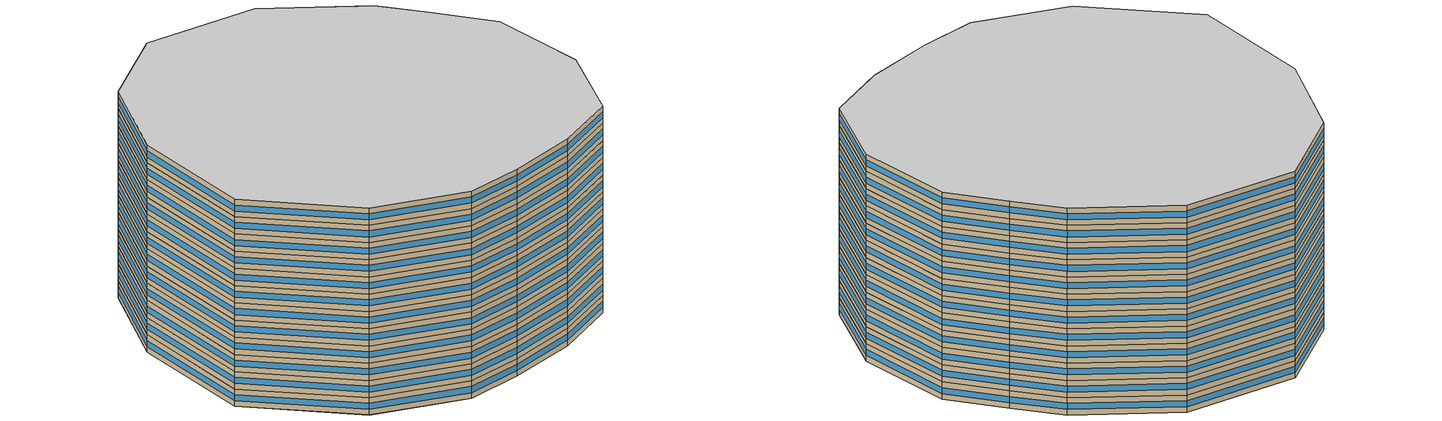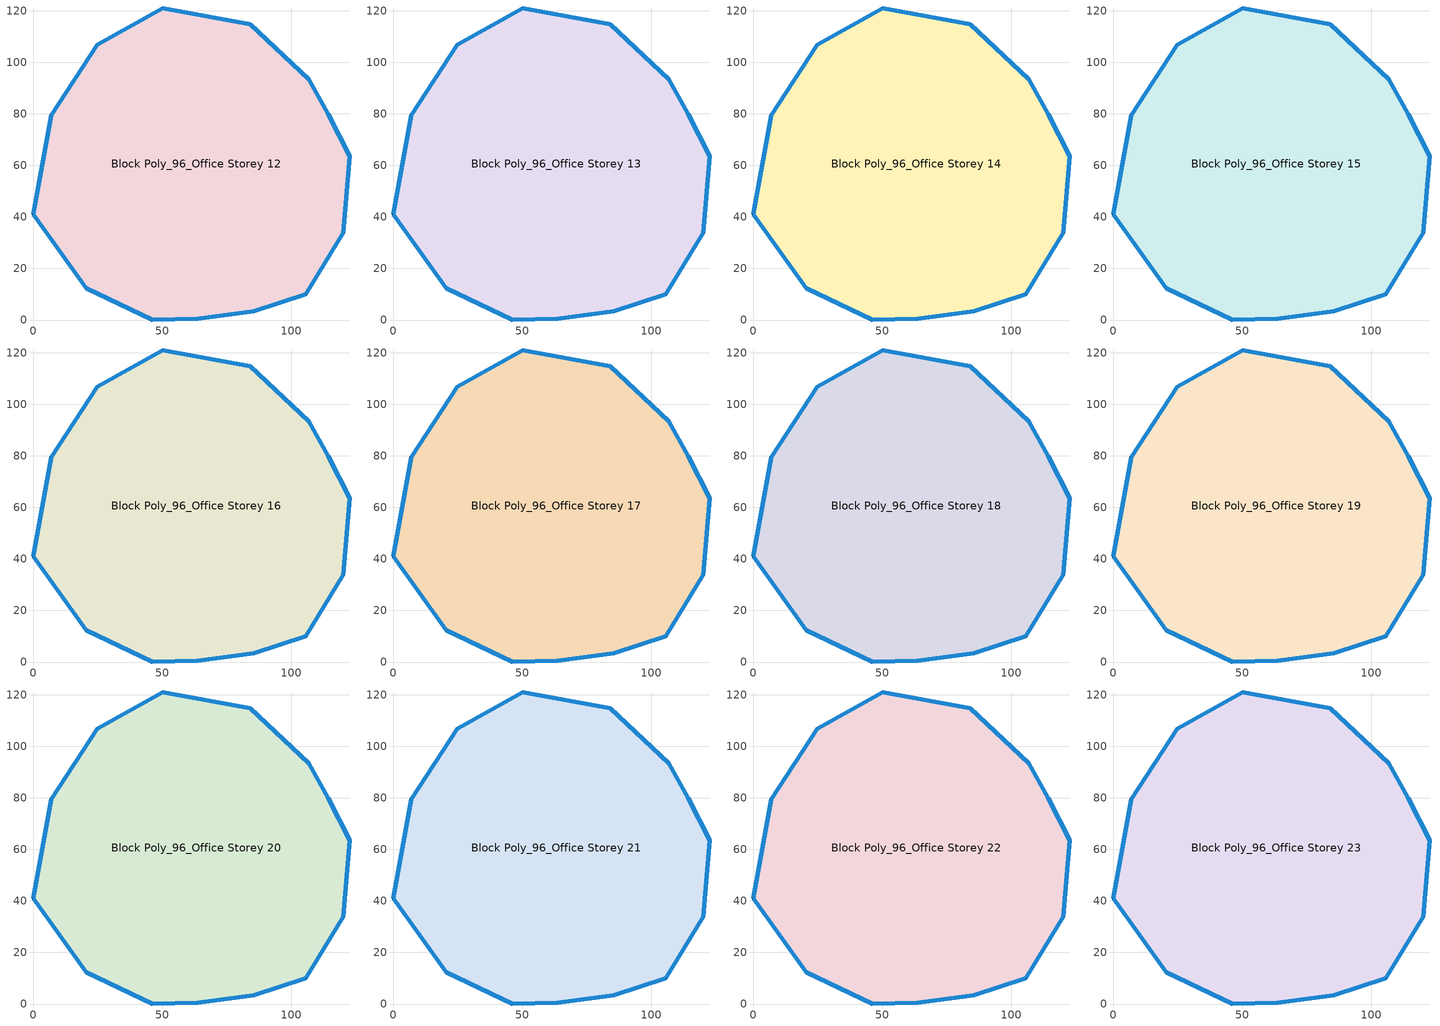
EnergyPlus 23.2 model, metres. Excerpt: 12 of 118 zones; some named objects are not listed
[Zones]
Block Poly_96_Office Storey 12
 floor to Block Poly_96_Office Storey 11 (HSCWZ_Public&Industrial_1995_FloorSlab): 106.93,93.41 114.46,79.78 122.81,63.48 120.31,33.81 105.7,10.06 85.61,3.34 63.75,0.43 46.12,0 20.57,12.32 0,41.09 7.09,79.47 24.8,106.83 50.24,121.01 84.16,114.79 z60
 wall outside (HSCWZ_Public&Industrial_1995_ExtWall): 50.24,121.01 24.8,106.83 7.09,79.47 0,41.09 20.57,12.32 46.12,0 63.75,0.43 85.61,3.34 105.7,10.06 120.31,33.81 122.81,63.48 114.46,79.78 106.93,93.41 84.16,114.79 50.24,121.01 z60:65
 window (HSCWZ_Public&Industrial_1995_Win): 50.23,121 24.82,106.84 / 24.79,106.82 7.1,79.48 / 7.09,79.45 0,41.11 / 0.01,41.08 20.56,12.33 / 20.58,12.31 46.11,0.01 / 46.13,0 63.74,0.43 / 63.76,0.43 85.59,3.34 / 85.62,3.35 105.69,10.05 / 105.71,10.07 120.31,33.79 / 120.32,33.82 122.81,63.47 / 122.81,63.49 114.46,79.78 / 114.46,79.79 106.93,93.41 / 106.92,93.42 84.18,114.78 / 84.15,114.79 50.26,121.01 z61.62:63.38
Block Poly_96_Office Storey 13
 floor to Block Poly_96_Office Storey 12 (HSCWZ_Public&Industrial_1995_FloorSlab): 106.93,93.41 114.46,79.78 122.81,63.48 120.31,33.81 105.7,10.06 85.61,3.34 63.75,0.43 46.12,0 20.57,12.32 0,41.09 7.09,79.47 24.8,106.83 50.24,121.01 84.16,114.79 z65
 wall outside (HSCWZ_Public&Industrial_1995_ExtWall): 50.24,121.01 24.8,106.83 7.09,79.47 0,41.09 20.57,12.32 46.12,0 63.75,0.43 85.61,3.34 105.7,10.06 120.31,33.81 122.81,63.48 114.46,79.78 106.93,93.41 84.16,114.79 50.24,121.01 z65:70
 window (HSCWZ_Public&Industrial_1995_Win): 50.23,121 24.82,106.84 / 24.79,106.82 7.1,79.48 / 7.09,79.45 0,41.11 / 0.01,41.08 20.56,12.33 / 20.58,12.31 46.11,0.01 / 46.13,0 63.74,0.43 / 63.76,0.43 85.59,3.34 / 85.62,3.35 105.69,10.05 / 105.71,10.07 120.31,33.79 / 120.32,33.82 122.81,63.47 / 122.81,63.49 114.46,79.78 / 114.46,79.79 106.93,93.41 / 106.92,93.42 84.18,114.78 / 84.15,114.79 50.26,121.01 z66.62:68.38
Block Poly_96_Office Storey 14
 floor to Block Poly_96_Office Storey 13 (HSCWZ_Public&Industrial_1995_FloorSlab): 106.93,93.41 114.46,79.78 122.81,63.48 120.31,33.81 105.7,10.06 85.61,3.34 63.75,0.43 46.12,0 20.57,12.32 0,41.09 7.09,79.47 24.8,106.83 50.24,121.01 84.16,114.79 z70
 wall outside (HSCWZ_Public&Industrial_1995_ExtWall): 50.24,121.01 24.8,106.83 7.09,79.47 0,41.09 20.57,12.32 46.12,0 63.75,0.43 85.61,3.34 105.7,10.06 120.31,33.81 122.81,63.48 114.46,79.78 106.93,93.41 84.16,114.79 50.24,121.01 z70:75
 window (HSCWZ_Public&Industrial_1995_Win): 50.23,121 24.82,106.84 / 24.79,106.82 7.1,79.48 / 7.09,79.45 0,41.11 / 0.01,41.08 20.56,12.33 / 20.58,12.31 46.11,0.01 / 46.13,0 63.74,0.43 / 63.76,0.43 85.59,3.34 / 85.62,3.35 105.69,10.05 / 105.71,10.07 120.31,33.79 / 120.32,33.82 122.81,63.47 / 122.81,63.49 114.46,79.78 / 114.46,79.79 106.93,93.41 / 106.92,93.42 84.18,114.78 / 84.15,114.79 50.26,121.01 z71.62:73.38
Block Poly_96_Office Storey 15
 floor to Block Poly_96_Office Storey 14 (HSCWZ_Public&Industrial_1995_FloorSlab): 106.93,93.41 114.46,79.78 122.81,63.48 120.31,33.81 105.7,10.06 85.61,3.34 63.75,0.43 46.12,0 20.57,12.32 0,41.09 7.09,79.47 24.8,106.83 50.24,121.01 84.16,114.79 z75
 wall outside (HSCWZ_Public&Industrial_1995_ExtWall): 50.24,121.01 24.8,106.83 7.09,79.47 0,41.09 20.57,12.32 46.12,0 63.75,0.43 85.61,3.34 105.7,10.06 120.31,33.81 122.81,63.48 114.46,79.78 106.93,93.41 84.16,114.79 50.24,121.01 z75:80
 window (HSCWZ_Public&Industrial_1995_Win): 50.23,121 24.82,106.84 / 24.79,106.82 7.1,79.48 / 7.09,79.45 0,41.11 / 0.01,41.08 20.56,12.33 / 20.58,12.31 46.11,0.01 / 46.13,0 63.74,0.43 / 63.76,0.43 85.59,3.34 / 85.62,3.35 105.69,10.05 / 105.71,10.07 120.31,33.79 / 120.32,33.82 122.81,63.47 / 122.81,63.49 114.46,79.78 / 114.46,79.79 106.93,93.41 / 106.92,93.42 84.18,114.78 / 84.15,114.79 50.26,121.01 z76.62:78.38
Block Poly_96_Office Storey 16
 floor to Block Poly_96_Office Storey 15 (HSCWZ_Public&Industrial_1995_FloorSlab): 106.93,93.41 114.46,79.78 122.81,63.48 120.31,33.81 105.7,10.06 85.61,3.34 63.75,0.43 46.12,0 20.57,12.32 0,41.09 7.09,79.47 24.8,106.83 50.24,121.01 84.16,114.79 z80
 wall outside (HSCWZ_Public&Industrial_1995_ExtWall): 50.24,121.01 24.8,106.83 7.09,79.47 0,41.09 20.57,12.32 46.12,0 63.75,0.43 85.61,3.34 105.7,10.06 120.31,33.81 122.81,63.48 114.46,79.78 106.93,93.41 84.16,114.79 50.24,121.01 z80:85
 window (HSCWZ_Public&Industrial_1995_Win): 50.23,121 24.82,106.84 / 24.79,106.82 7.1,79.48 / 7.09,79.45 0,41.11 / 0.01,41.08 20.56,12.33 / 20.58,12.31 46.11,0.01 / 46.13,0 63.74,0.43 / 63.76,0.43 85.59,3.34 / 85.62,3.35 105.69,10.05 / 105.71,10.07 120.31,33.79 / 120.32,33.82 122.81,63.47 / 122.81,63.49 114.46,79.78 / 114.46,79.79 106.93,93.41 / 106.92,93.42 84.18,114.78 / 84.15,114.79 50.26,121.01 z81.62:83.38
Block Poly_96_Office Storey 17
 floor to Block Poly_96_Office Storey 16 (HSCWZ_Public&Industrial_1995_FloorSlab): 106.93,93.41 114.46,79.78 122.81,63.48 120.31,33.81 105.7,10.06 85.61,3.34 63.75,0.43 46.12,0 20.57,12.32 0,41.09 7.09,79.47 24.8,106.83 50.24,121.01 84.16,114.79 z85
 wall outside (HSCWZ_Public&Industrial_1995_ExtWall): 50.24,121.01 24.8,106.83 7.09,79.47 0,41.09 20.57,12.32 46.12,0 63.75,0.43 85.61,3.34 105.7,10.06 120.31,33.81 122.81,63.48 114.46,79.78 106.93,93.41 84.16,114.79 50.24,121.01 z85:90
 window (HSCWZ_Public&Industrial_1995_Win): 50.23,121 24.82,106.84 / 24.79,106.82 7.1,79.48 / 7.09,79.45 0,41.11 / 0.01,41.08 20.56,12.33 / 20.58,12.31 46.11,0.01 / 46.13,0 63.74,0.43 / 63.76,0.43 85.59,3.34 / 85.62,3.35 105.69,10.05 / 105.71,10.07 120.31,33.79 / 120.32,33.82 122.81,63.47 / 122.81,63.49 114.46,79.78 / 114.46,79.79 106.93,93.41 / 106.92,93.42 84.18,114.78 / 84.15,114.79 50.26,121.01 z86.62:88.38
Block Poly_96_Office Storey 18
 floor to Block Poly_96_Office Storey 17 (HSCWZ_Public&Industrial_1995_FloorSlab): 106.93,93.41 114.46,79.78 122.81,63.48 120.31,33.81 105.7,10.06 85.61,3.34 63.75,0.43 46.12,0 20.57,12.32 0,41.09 7.09,79.47 24.8,106.83 50.24,121.01 84.16,114.79 z90
 wall outside (HSCWZ_Public&Industrial_1995_ExtWall): 50.24,121.01 24.8,106.83 7.09,79.47 0,41.09 20.57,12.32 46.12,0 63.75,0.43 85.61,3.34 105.7,10.06 120.31,33.81 122.81,63.48 114.46,79.78 106.93,93.41 84.16,114.79 50.24,121.01 z90:95
 window (HSCWZ_Public&Industrial_1995_Win): 50.23,121 24.82,106.84 / 24.79,106.82 7.1,79.48 / 7.09,79.45 0,41.11 / 0.01,41.08 20.56,12.33 / 20.58,12.31 46.11,0.01 / 46.13,0 63.74,0.43 / 63.76,0.43 85.59,3.34 / 85.62,3.35 105.69,10.05 / 105.71,10.07 120.31,33.79 / 120.32,33.82 122.81,63.47 / 122.81,63.49 114.46,79.78 / 114.46,79.79 106.93,93.41 / 106.92,93.42 84.18,114.78 / 84.15,114.79 50.26,121.01 z91.62:93.38
Block Poly_96_Office Storey 19
 floor to Block Poly_96_Office Storey 18 (HSCWZ_Public&Industrial_1995_FloorSlab): 106.93,93.41 114.46,79.78 122.81,63.48 120.31,33.81 105.7,10.06 85.61,3.34 63.75,0.43 46.12,0 20.57,12.32 0,41.09 7.09,79.47 24.8,106.83 50.24,121.01 84.16,114.79 z95
 wall outside (HSCWZ_Public&Industrial_1995_ExtWall): 50.24,121.01 24.8,106.83 7.09,79.47 0,41.09 20.57,12.32 46.12,0 63.75,0.43 85.61,3.34 105.7,10.06 120.31,33.81 122.81,63.48 114.46,79.78 106.93,93.41 84.16,114.79 50.24,121.01 z95:100
 window (HSCWZ_Public&Industrial_1995_Win): 50.23,121 24.82,106.84 / 24.79,106.82 7.1,79.48 / 7.09,79.45 0,41.11 / 0.01,41.08 20.56,12.33 / 20.58,12.31 46.11,0.01 / 46.13,0 63.74,0.43 / 63.76,0.43 85.59,3.34 / 85.62,3.35 105.69,10.05 / 105.71,10.07 120.31,33.79 / 120.32,33.82 122.81,63.47 / 122.81,63.49 114.46,79.78 / 114.46,79.79 106.93,93.41 / 106.92,93.42 84.18,114.78 / 84.15,114.79 50.26,121.01 z96.62:98.38
Block Poly_96_Office Storey 20
 floor to Block Poly_96_Office Storey 19 (HSCWZ_Public&Industrial_1995_FloorSlab): 106.93,93.41 114.46,79.78 122.81,63.48 120.31,33.81 105.7,10.06 85.61,3.34 63.75,0.43 46.12,0 20.57,12.32 0,41.09 7.09,79.47 24.8,106.83 50.24,121.01 84.16,114.79 z100
 wall outside (HSCWZ_Public&Industrial_1995_ExtWall): 50.24,121.01 24.8,106.83 7.09,79.47 0,41.09 20.57,12.32 46.12,0 63.75,0.43 85.61,3.34 105.7,10.06 120.31,33.81 122.81,63.48 114.46,79.78 106.93,93.41 84.16,114.79 50.24,121.01 z100:105
 window (HSCWZ_Public&Industrial_1995_Win): 50.23,121 24.82,106.84 / 24.79,106.82 7.1,79.48 / 7.09,79.45 0,41.11 / 0.01,41.08 20.56,12.33 / 20.58,12.31 46.11,0.01 / 46.13,0 63.74,0.43 / 63.76,0.43 85.59,3.34 / 85.62,3.35 105.69,10.05 / 105.71,10.07 120.31,33.79 / 120.32,33.82 122.81,63.47 / 122.81,63.49 114.46,79.78 / 114.46,79.79 106.93,93.41 / 106.92,93.42 84.18,114.78 / 84.15,114.79 50.26,121.01 z101.62:103.38
Block Poly_96_Office Storey 21
 floor to Block Poly_96_Office Storey 20 (HSCWZ_Public&Industrial_1995_FloorSlab): 106.93,93.41 114.46,79.78 122.81,63.48 120.31,33.81 105.7,10.06 85.61,3.34 63.75,0.43 46.12,0 20.57,12.32 0,41.09 7.09,79.47 24.8,106.83 50.24,121.01 84.16,114.79 z105
 wall outside (HSCWZ_Public&Industrial_1995_ExtWall): 50.24,121.01 24.8,106.83 7.09,79.47 0,41.09 20.57,12.32 46.12,0 63.75,0.43 85.61,3.34 105.7,10.06 120.31,33.81 122.81,63.48 114.46,79.78 106.93,93.41 84.16,114.79 50.24,121.01 z105:110
 window (HSCWZ_Public&Industrial_1995_Win): 50.23,121 24.82,106.84 / 24.79,106.82 7.1,79.48 / 7.09,79.45 0,41.11 / 0.01,41.08 20.56,12.33 / 20.58,12.31 46.11,0.01 / 46.13,0 63.74,0.43 / 63.76,0.43 85.59,3.34 / 85.62,3.35 105.69,10.05 / 105.71,10.07 120.31,33.79 / 120.32,33.82 122.81,63.47 / 122.81,63.49 114.46,79.78 / 114.46,79.79 106.93,93.41 / 106.92,93.42 84.18,114.78 / 84.15,114.79 50.26,121.01 z106.62:108.38
Block Poly_96_Office Storey 22
 floor to Block Poly_96_Office Storey 21 (HSCWZ_Public&Industrial_1995_FloorSlab): 106.93,93.41 114.46,79.78 122.81,63.48 120.31,33.81 105.7,10.06 85.61,3.34 63.75,0.43 46.12,0 20.57,12.32 0,41.09 7.09,79.47 24.8,106.83 50.24,121.01 84.16,114.79 z110
 wall outside (HSCWZ_Public&Industrial_1995_ExtWall): 50.24,121.01 24.8,106.83 7.09,79.47 0,41.09 20.57,12.32 46.12,0 63.75,0.43 85.61,3.34 105.7,10.06 120.31,33.81 122.81,63.48 114.46,79.78 106.93,93.41 84.16,114.79 50.24,121.01 z110:115
 window (HSCWZ_Public&Industrial_1995_Win): 50.23,121 24.82,106.84 / 24.79,106.82 7.1,79.48 / 7.09,79.45 0,41.11 / 0.01,41.08 20.56,12.33 / 20.58,12.31 46.11,0.01 / 46.13,0 63.74,0.43 / 63.76,0.43 85.59,3.34 / 85.62,3.35 105.69,10.05 / 105.71,10.07 120.31,33.79 / 120.32,33.82 122.81,63.47 / 122.81,63.49 114.46,79.78 / 114.46,79.79 106.93,93.41 / 106.92,93.42 84.18,114.78 / 84.15,114.79 50.26,121.01 z111.62:113.38
Block Poly_96_Office Storey 23
 floor to Block Poly_96_Office Storey 22 (HSCWZ_Public&Industrial_1995_FloorSlab): 106.93,93.41 114.46,79.78 122.81,63.48 120.31,33.81 105.7,10.06 85.61,3.34 63.75,0.43 46.12,0 20.57,12.32 0,41.09 7.09,79.47 24.8,106.83 50.24,121.01 84.16,114.79 z115
 wall outside (HSCWZ_Public&Industrial_1995_ExtWall): 50.24,121.01 24.8,106.83 7.09,79.47 0,41.09 20.57,12.32 46.12,0 63.75,0.43 85.61,3.34 105.7,10.06 120.31,33.81 122.81,63.48 114.46,79.78 106.93,93.41 84.16,114.79 50.24,121.01 z115:120
 window (HSCWZ_Public&Industrial_1995_Win): 50.23,121 24.82,106.84 / 24.79,106.82 7.1,79.48 / 7.09,79.45 0,41.11 / 0.01,41.08 20.56,12.33 / 20.58,12.31 46.11,0.01 / 46.13,0 63.74,0.43 / 63.76,0.43 85.59,3.34 / 85.62,3.35 105.69,10.05 / 105.71,10.07 120.31,33.79 / 120.32,33.82 122.81,63.47 / 122.81,63.49 114.46,79.78 / 114.46,79.79 106.93,93.41 / 106.92,93.42 84.18,114.78 / 84.15,114.79 50.26,121.01 z116.62:118.38
 ceiling to Block Poly_96_Office Storey 24 (HSCWZ_Public&Industrial_1995_FloorSlab): 105.7,10.06 120.31,33.81 122.81,63.48 114.46,79.78 106.93,93.41 84.16,114.79 50.24,121.01 24.8,106.83 7.09,79.47 0,41.09 20.57,12.32 46.12,0 63.75,0.43 85.61,3.34 z120
[BUILDING]
shang4hai3shi4_Office_4_6_1995: North Axis=0; Terrain=City; Loads Convergence Tolerance Value=0.04; Temperature Convergence Tolerance Value=0.4; Solar Distribution=FullExterior; Maximum Number of Warmup Days=25; Minimum Number of Warmup Days=1
[MATERIAL] Thermal Absorptance=0.9; Solar Absorptance=0.7; Visible Absorptance=0.7
Name | Roughness | Thickness | Conductivity | Density | Specific Heat
Concrete | MediumRough | 0.1 | 1.7 | 2240 | 900
Brick | MediumRough | 0.1 | 0.72 | 1920 | 840
Tile | Smooth | 0.02 | 1.3 | 2200 | 900
Insulation 0.011 | Rough | 0.011 | 0.04 | 40 | 1500
Insulation 0.021 | Rough | 0.021 | 0.04 | 40 | 1500
[WINDOWMATERIAL:SIMPLEGLAZINGSYSTEM]
HSCWZ_Public&Industrial_1995_Win_material: UFactor=4.5; Solar Heat Gain Coefficient=0.6025
[CONSTRUCTION]
HSCWZ_Public&Industrial_1995_FloorSlab: Tile, Concrete, Insulation 0.021, Concrete, Tile
HSCWZ_Public&Industrial_1995_Win: HSCWZ_Public&Industrial_1995_Win_material
HSCWZ_Public&Industrial_1995_ExtWall: Brick, Concrete, Insulation 0.011
[ZONE] Type=1; Multiplier=1; Ceiling Height=autocalculate; Volume=autocalculate; Floor Area=autocalculate; Part of Total Floor Area=Yes
Block Poly_96_Office Storey 12; Block Poly_96_Office Storey 13; Block Poly_96_Office Storey 14; Block Poly_96_Office Storey 15; Block Poly_96_Office Storey 16; Block Poly_96_Office Storey 17; Block Poly_96_Office Storey 18; Block Poly_96_Office Storey 19; Block Poly_96_Office Storey 20; Block Poly_96_Office Storey 21; Block Poly_96_Office Storey 22; Block Poly_96_Office Storey 23
[PEOPLE] Number of People Schedule=People_Schedule; Number of People Calculation Method=Area/Person; Floor Area per Person=17; Fraction Radiant=0.3; Sensible Heat Fraction=autocalculate; Activity Level Schedule=CN_GenericActivityLevel; Carbon Dioxide Generation Rate=3.82e-08; Enable ASHRAE 55 Comfort Warnings=No; Mean Radiant Temperature Calculation Type=ZoneAveraged; Clothing Insulation Calculation Method=ClothingInsulationSchedule; Cold Stress Temperature Threshold=15.56; Heat Stress Temperature Threshold=30
Name | Zone or ZoneList or Space or SpaceList
People_Block Poly_96_Office Storey 12 | Block Poly_96_Office Storey 12
People_Block Poly_96_Office Storey 13 | Block Poly_96_Office Storey 13
People_Block Poly_96_Office Storey 14 | Block Poly_96_Office Storey 14
People_Block Poly_96_Office Storey 15 | Block Poly_96_Office Storey 15
People_Block Poly_96_Office Storey 16 | Block Poly_96_Office Storey 16
People_Block Poly_96_Office Storey 17 | Block Poly_96_Office Storey 17
People_Block Poly_96_Office Storey 18 | Block Poly_96_Office Storey 18
People_Block Poly_96_Office Storey 19 | Block Poly_96_Office Storey 19
People_Block Poly_96_Office Storey 20 | Block Poly_96_Office Storey 20
People_Block Poly_96_Office Storey 21 | Block Poly_96_Office Storey 21
People_Block Poly_96_Office Storey 22 | Block Poly_96_Office Storey 22
People_Block Poly_96_Office Storey 23 | Block Poly_96_Office Storey 23
[LIGHTS] Schedule=Lights_Schedule; Design Level Calculation Method=Watts/Area; Watts per Zone Floor Area=11; Return Air Fraction=0; Fraction Radiant=0; Fraction Visible=0; Fraction Replaceable=1; EndUse Subcategory=General; Return Air Fraction Calculated from Plenum Temperature=No; Return Air Fraction Function of Plenum Temperature Coefficient 1=0; Return Air Fraction Function of Plenum Temperature Coefficient 2=0
Name | Zone or ZoneList or Space or SpaceList
Lights_Block Poly_96_Office Storey 12 | Block Poly_96_Office Storey 12
Lights_Block Poly_96_Office Storey 13 | Block Poly_96_Office Storey 13
Lights_Block Poly_96_Office Storey 14 | Block Poly_96_Office Storey 14
Lights_Block Poly_96_Office Storey 15 | Block Poly_96_Office Storey 15
Lights_Block Poly_96_Office Storey 16 | Block Poly_96_Office Storey 16
Lights_Block Poly_96_Office Storey 17 | Block Poly_96_Office Storey 17
Lights_Block Poly_96_Office Storey 18 | Block Poly_96_Office Storey 18
Lights_Block Poly_96_Office Storey 19 | Block Poly_96_Office Storey 19
Lights_Block Poly_96_Office Storey 20 | Block Poly_96_Office Storey 20
Lights_Block Poly_96_Office Storey 21 | Block Poly_96_Office Storey 21
Lights_Block Poly_96_Office Storey 22 | Block Poly_96_Office Storey 22
Lights_Block Poly_96_Office Storey 23 | Block Poly_96_Office Storey 23
[ELECTRICEQUIPMENT] Schedule=ElectricEquipment_Schedule; Design Level Calculation Method=Watts/Area; Watts per Zone Floor Area=10; Fraction Latent=0; Fraction Radiant=0; Fraction Lost=0; EndUse Subcategory=General
Name | Zone or ZoneList or Space or SpaceList
ElectricEquipment_Block Poly_96_Office Storey 12 | Block Poly_96_Office Storey 12
ElectricEquipment_Block Poly_96_Office Storey 13 | Block Poly_96_Office Storey 13
ElectricEquipment_Block Poly_96_Office Storey 14 | Block Poly_96_Office Storey 14
ElectricEquipment_Block Poly_96_Office Storey 15 | Block Poly_96_Office Storey 15
ElectricEquipment_Block Poly_96_Office Storey 16 | Block Poly_96_Office Storey 16
ElectricEquipment_Block Poly_96_Office Storey 17 | Block Poly_96_Office Storey 17
ElectricEquipment_Block Poly_96_Office Storey 18 | Block Poly_96_Office Storey 18
ElectricEquipment_Block Poly_96_Office Storey 19 | Block Poly_96_Office Storey 19
ElectricEquipment_Block Poly_96_Office Storey 20 | Block Poly_96_Office Storey 20
ElectricEquipment_Block Poly_96_Office Storey 21 | Block Poly_96_Office Storey 21
ElectricEquipment_Block Poly_96_Office Storey 22 | Block Poly_96_Office Storey 22
ElectricEquipment_Block Poly_96_Office Storey 23 | Block Poly_96_Office Storey 23
[ZONEINFILTRATION:DESIGNFLOWRATE] Schedule=AirEx_ConditionedTime_Schedule; Design Flow Rate Calculation Method=AirChanges/Hour; Air Changes per Hour=1; Constant Term Coefficient=1; Temperature Term Coefficient=0; Velocity Term Coefficient=0; Velocity Squared Term Coefficient=0
Name | Zone or ZoneList or Space or SpaceList
Infil 13 | Block Poly_96_Office Storey 12
Infil 14 | Block Poly_96_Office Storey 13
Infil 15 | Block Poly_96_Office Storey 14
Infil 16 | Block Poly_96_Office Storey 15
Infil 17 | Block Poly_96_Office Storey 16
Infil 18 | Block Poly_96_Office Storey 17
Infil 19 | Block Poly_96_Office Storey 18
Infil 20 | Block Poly_96_Office Storey 19
Infil 21 | Block Poly_96_Office Storey 20
Infil 22 | Block Poly_96_Office Storey 21
Infil 23 | Block Poly_96_Office Storey 22
Infil 24 | Block Poly_96_Office Storey 23
[HVACTEMPLATE:ZONE:IDEALLOADSAIRSYSTEM] Template Thermostat=HVACTemp; System Availability Schedule=HVAC_ConditionedTime_Schedule; Maximum Heating Supply Air Temperature=50; Minimum Cooling Supply Air Temperature=13; Maximum Heating Supply Air Humidity Ratio=0.0156; Minimum Cooling Supply Air Humidity Ratio=0.0077; Heating Limit=NoLimit; Cooling Limit=NoLimit; Heating Availability Schedule=Heating_Period_Schedule; Cooling Availability Schedule=Cooling_Period_Schedule; Dehumidification Control Type=ConstantSensibleHeatRatio; Cooling Sensible Heat Ratio=0.7; Dehumidification Setpoint=60; Humidification Control Type=None; Humidification Setpoint=30; Outdoor Air Method=None; Outdoor Air Flow Rate per Person=0.00944; Outdoor Air Flow Rate per Zone Floor Area=0; Outdoor Air Flow Rate per Zone=0; Demand Controlled Ventilation Type=None; Outdoor Air Economizer Type=NoEconomizer; Heat Recovery Type=None; Sensible Heat Recovery Effectiveness=0.7; Latent Heat Recovery Effectiveness=0.65
Block Poly_96_Office Storey 12; Block Poly_96_Office Storey 13; Block Poly_96_Office Storey 14; Block Poly_96_Office Storey 15; Block Poly_96_Office Storey 16; Block Poly_96_Office Storey 17; Block Poly_96_Office Storey 18; Block Poly_96_Office Storey 19; Block Poly_96_Office Storey 20; Block Poly_96_Office Storey 21; Block Poly_96_Office Storey 22; Block Poly_96_Office Storey 23
[SCHEDULE:COMPACT]
People_Schedule; Lights_Schedule: Through: 12/31, For: Weekdays, Until: 07:00, 0, Until: 08:00, 0.1, Until: 09:00, 0.5, Until: 12:00, 0.95, Until: 14:00, 0.8, Until: 18:00, 0.95, Until: 20:00, 0.3, Until: 24:00, 0, For: AllOtherDays, Until: 24:00, 0
ElectricEquipment_Schedule: Through: 12/31, For: Weekdays, Until: 07:00, 0, Until: 08:00, 0.1, Until: 09:00, 0.5, Until: 12:00, 0.95, Until: 14:00, 0.5, Until: 18:00, 0.95, Until: 20:00, 0.3, Until: 24:00, 0, For: AllOtherDays, Until: 24:00, 0
Heating_Period_Schedule: Through: 04/15, For: AllDays, Until: 24:00, 1, Through: 11/01, For: AllDays, Until: 24:00, 0, Through: 12/31, For: AllDays, Until: 24:00, 1
Cooling_Period_Schedule: Through: 04/15, For: AllDays, Until: 24:00, 0, Through: 10/31, For: AllDays, Until: 24:00, 1, Through: 12/31, For: AllDays, Until: 24:00, 0
HVAC_ConditionedTime_Schedule: Through: 12/31, For: Weekdays, Until: 08:00, 0, Until: 18:00, 1, Until: 24:00, 0, For: AllOtherDays, Until: 24:00, 0
AirEx_ConditionedTime_Schedule: Through: 12/31, For: Weekdays, Until: 07:00, 0, Until: 20:00, 1.5, Until: 24:00, 0, For: AllOtherDays, Until: 24:00, 0
CN_GenericActivityLevel: Through: 12/31, For: Weekdays, Until: 08:00, 80, Until: 18:00, 120, Until: 24:00, 80, For: AllOtherDays, Until: 24:00, 80
